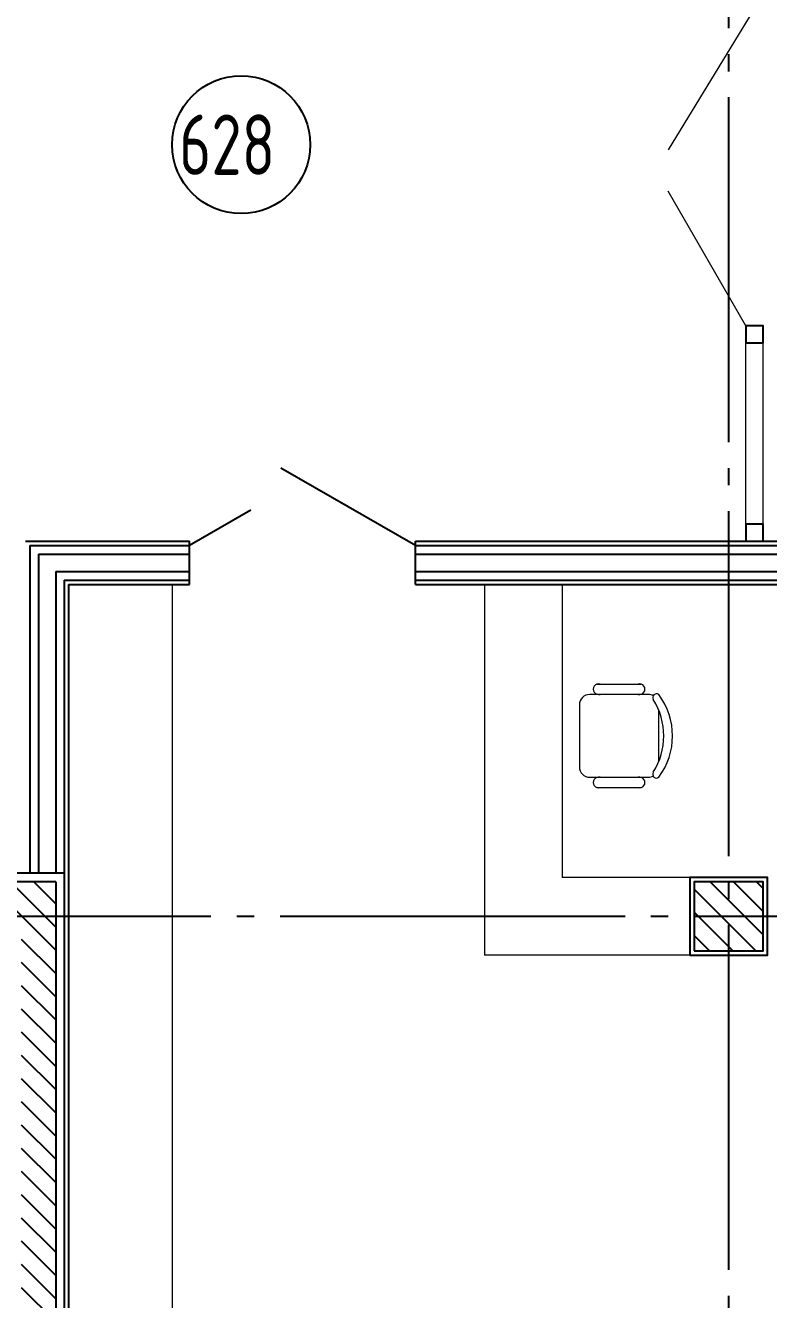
# Model space of a CAD drawing. Header units: millimetres. Extents: x -4830 to 49130, y -6610 to 29660.
# Drawn here: x 7925 to 12231, y 778 to 8166 of the extents above; entities that cross this region are included whole.
import ezdxf

# ---------------------------------------------------------------- set-up
doc = ezdxf.new("R2010")
doc.units = ezdxf.units.MM
doc.linetypes.add('ГОСТ 2.303 5', pattern=[24, 20, -1.5, 1, -1.5])
doc.layers.add('Оборудование', color=5, linetype='Continuous', lineweight=18)
doc.layers.add('оси', color=40, linetype='Continuous')
doc.layers.add('текст', color=82, linetype='Continuous')
doc.styles.add('ГОСТ 2.304', font='CS_Gost2304.shx')

# ---------------------------------------------------------------- blocks, each defined once
blk = doc.blocks.new('кресло 2')
at = {"layer": 'Оборудование'}
for p, q in [((180, 0), (-180, 0)), ((-240, -60), (-240, -400)), ((240, -400), (240, -60)), ((-300, -102.5), (-300, -357.5)), ((300.8, -102.5), (300.8, -357.5)), ((-148.8, -460), (148.8, -460))]:
    blk.add_line(p, q, dxfattribs=at)
for centre, radius, start, end in [((-180, -60), 60, 90, 180), ((180, -60), 60, 0, 90), ((-270, -111.2), 31.2, 343.7398, 196.2602), ((270.8, -111.2), 31.2, 343.7398, 196.2602), ((-270, -348.8), 31.2, 163.7398, 16.2602), ((270.8, -348.8), 31.2, 163.7398, 16.2602), ((-222.4, -446.9), 21.9, 57.97259, 216.69006), ((-180, -400), 60, 180, 207.58444), ((0, -96.5), 392.8, 237.57575, 302.42425), ((222.4, -446.9), 21.9, 323.30994, 122.02741), ((180, -400), 60, 332.41556, 0), ((0, -140), 400, 233.1301, 306.8699)]:
    blk.add_arc(centre, radius, start, end, dxfattribs=at)

msp = doc.modelspace()

# ---------------------------------------------------------------- hatches: boundary and pattern name
at = {"ltscale": 100}
h = msp.add_hatch(dxfattribs=at)
h.set_pattern_fill('ANSI31', color=256, scale=30, angle=90)
h.set_pattern_definition([(135, (-394169.68, -10084.31), (-67.35192, -67.35192), [])])
h.paths.add_polyline_path([(8100, 3200), (7735, 3200), (7735, 3000), (7900, 3000), (7900, -450), (-400, -450), (-400, 275), (-600, 275), (-600, -650), (8100, -650)])
h = msp.add_hatch(dxfattribs=at)
h.set_pattern_fill('ANSI31', color=256, scale=30, angle=90)
h.set_pattern_definition([(135, (-394169.68, -31084.31), (-67.35192, -67.35192), [])])
h.paths.add_polyline_path([(12200, 3200), (11800, 3200), (11800, 2800), (12200, 2800)])

# ---------------------------------------------------------------- linework, layer by layer
at = {"color": 4, "lineweight": 15, "ltscale": 100}
for p, q in [((12125, 8225), (11650, 7445.6)), ((12100, 6425), (11650, 7204.4)), ((12100, 5175), (12100, 6425)), ((12200, 5175), (12200, 6425))]:
    msp.add_line(p, q, dxfattribs=at)
at = {"ltscale": 100}
for p, q in [((10185, 5150), (9405.6, 5600)), ((9230.1, 5355), (8875, 5150)), ((7925, 5175), (8875, 5175)), ((8875, 4925), (8875, 5175)), ((10185, 5175), (30125, 5175)), ((10185, 4925), (10185, 5175)), ((7950, 5150), (8875, 5150)), ((7950, 5150), (7950, 3250)), ((8000, 5100), (8000, 3250)), ((8000, 5100), (8875, 5100)), ((10185, 5150), (30150, 5150)), ((10185, 5100), (30150, 5100)), ((8100, 5000), (8100, 3250)), ((8100, 5000), (8875, 5000)), ((10185, 5000), (30150, 5000)), ((8150, 4950), (8150, -200)), ((8150, 4950), (8875, 4950)), ((8175, 4925), (8175, -175)), ((8175, 4925), (8875, 4925)), ((10185, 4950), (30150, 4950)), ((10185, 4925), (30125, 4925)), ((8150, 3250), (7735, 3250)), ((8100, 3200), (7735, 3200)), ((8100, 3200), (8100, -650))]:
    msp.add_line(p, q, dxfattribs=at)
at = {"color": 4, "ltscale": 100}
for points in [[(12100, 6325), (12200, 6325), (12200, 6425), (12100, 6425)], [(12100, 5175), (12200, 5175), (12200, 5275), (12100, 5275)]]:
    msp.add_lwpolyline(points, close=True, dxfattribs=at)
at = {"ltscale": 100}
for points in [[(11775, 2775), (12225, 2775), (12225, 3225), (11775, 3225)], [(11800, 2800), (12200, 2800), (12200, 3200), (11800, 3200)]]:
    msp.add_lwpolyline(points, close=True, dxfattribs=at)
at = {"layer": 'Оборудование'}
msp.add_line((8775, 4925), (8775, 425), dxfattribs=at)
at = {"layer": 'Оборудование', "ltscale": 100}
for p, q in [((10585, 4925), (10585, 2775)), ((11035, 4925), (11035, 3225)), ((11775, 3225), (11035, 3225)), ((11775, 2775), (10585, 2775))]:
    msp.add_line(p, q, dxfattribs=at)
at = {"layer": 'оси', "linetype": 'ГОСТ 2.303 5', "lineweight": 25, "ltscale": 100}
for points in [[(12000, 29350), (12000, -5110)], [(30600, 3000), (-3330, 3000)]]:
    msp.add_lwpolyline(points, dxfattribs=at)
at = {"layer": 'текст', "linetype": 'Continuous', "lineweight": 25, "ltscale": 100}
msp.add_circle((9175, 7475), 400, dxfattribs=at)

# ---------------------------------------------------------------- block references
at = {"layer": 'Оборудование', "rotation": 89.99999999999999}
msp.add_blockref('кресло 2', (11135, 4046.5), dxfattribs=at)

# ---------------------------------------------------------------- texts
at = {"layer": 'текст', "linetype": 'Continuous', "lineweight": 25, "ltscale": 100, "insert": (8815.3, 7650), "char_height": 350, "width": 1202.765, "attachment_point": 1, "style": 'ГОСТ 2.304'}
msp.add_mtext('\\f|b0|i0|c1|p0;\\W0.9134926013;\\T1.0000000000;\\o\\l628', dxfattribs=at)

doc.saveas('drawing.dxf')
